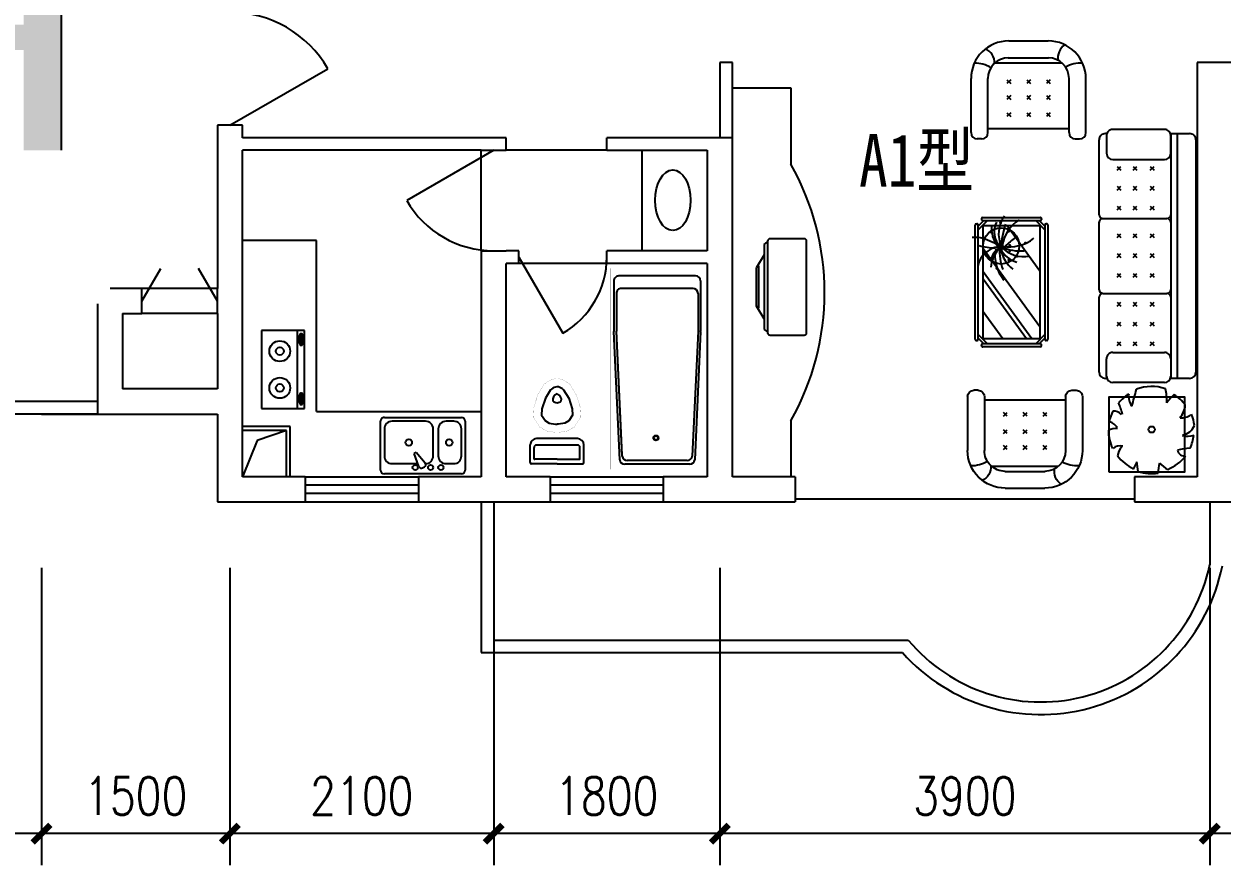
# Model space of a CAD drawing. Header units: millimetres. Extents: x 1363 to 57604, y 556 to 33802.
# Drawn here: x 29207 to 38744, y 12840 to 19538 of the extents above; entities that cross this region are included whole.
import ezdxf
from ezdxf.enums import TextEntityAlignment as Align

# ---------------------------------------------------------------- set-up
doc = ezdxf.new("R2010")
doc.units = ezdxf.units.MM
for name, color, linetype in [('GROUND', 2, 'Continuous'), ('PUB_DIM', 3, 'Continuous'), ('PUB_TEXT', 7, 'Continuous'), ('PUB_WINDW', 7, 'Continuous'), ('W', 3, 'Continuous'), ('WALL', 255, 'Continuous'), ('WINDOW', 2, 'Continuous'), ('家具', 151, 'Continuous')]:
    doc.layers.add(name, color=color, linetype=linetype)
doc.styles.add('DIM_FONT', font='SIMPLEX', dxfattribs={"width": 0.8})
doc.styles.add('SIMPLEX', font='SIMPLEX.SHX')
doc.styles.get("Standard").update_dxf_attribs({"font": 'arial.ttf'})
doc.styles.add('Z2', font='SimSun.ttf', dxfattribs={"width": 0.8})
doc.dimstyles.new('DIMN', dxfattribs={"dimtxt": 300, "dimasz": 1, "dimexe": 250, "dimexo": 300, "dimgap": 0.09, "dimtad": 1, "dimdec": 0, "dimzin": 0, "dimdsep": 46, "dimtxsty": 'DIM_FONT', "dimblk": '_DIMX', "dimcen": 0.09, "dimclrt": 7, "dimadec": 0, "dimazin": 0, "dimtfac": 1, "dimtdec": 0, "dimtix": 1, "dimtmove": 2, "dimatfit": 3, "dimldrblk": '_DIMX', "dimfxl": 1, "dimtolj": 1, "dimtzin": 0, "dimarcsym": 0})

# ---------------------------------------------------------------- blocks, each defined once
blk = doc.blocks.new('_DIMX')
at = {"const_width": 50}
blk.add_lwpolyline([(-70, -70), (70, 70)], dxfattribs=at)
blk = doc.blocks.new('*D38')
at = {"color": 0, "linetype": 'ByBlock', "transparency": 16777216}
for p, q in [((-98761, -6306.6), (-98761, -8674.6)), ((-95161, -6306.6), (-95161, -8674.6)), ((-95162, -8424.6), (-98760, -8424.6))]:
    blk.add_line(p, q, dxfattribs=at)
at = {"layer": 'DEFPOINTS', "color": 0, "linetype": 'ByBlock', "transparency": 16777216}
for p in [(-98761, -6006.6), (-95161, -6006.6), (-98761, -8424.6)]:
    blk.add_point(p, dxfattribs=at)
at = {"color": 0, "linetype": 'ByBlock', "transparency": 16777216, "rotation": 180}
blk.add_blockref('_DIMX', (-98761, -8424.6), dxfattribs=at)
at = {"color": 0, "linetype": 'ByBlock', "transparency": 16777216}
blk.add_blockref('_DIMX', (-95161, -8424.6), dxfattribs=at)
at = {"color": 7, "linetype": 'ByBlock', "transparency": 16777216, "insert": (-96961, -8124.6), "char_height": 300, "attachment_point": 5, "style": 'DIM_FONT'}
blk.add_mtext('\\A1;3600', dxfattribs=at)
blk = doc.blocks.new('*D41')
at = {"color": 0, "linetype": 'ByBlock', "transparency": 16777216}
for p, q in [((-95161, -6306.6), (-95161, -8674.6)), ((-93661, -6306.6), (-93661, -8674.6)), ((-93662, -8424.6), (-95160, -8424.6))]:
    blk.add_line(p, q, dxfattribs=at)
at = {"layer": 'DEFPOINTS', "color": 0, "linetype": 'ByBlock', "transparency": 16777216}
for p in [(-95161, -6006.6), (-93661, -6006.6), (-95161, -8424.6)]:
    blk.add_point(p, dxfattribs=at)
at = {"color": 0, "linetype": 'ByBlock', "transparency": 16777216}
for p, rotation in [((-95161, -8424.6), 179.9999999999997), ((-93661, -8424.6), 359.9999999999997)]:
    blk.add_blockref('_DIMX', p, dxfattribs=dict(at, rotation=rotation))
at = {"color": 7, "linetype": 'ByBlock', "transparency": 16777216, "insert": (-94411, -8124.6), "char_height": 300, "attachment_point": 5, "style": 'DIM_FONT'}
blk.add_mtext('\\A1;1500', dxfattribs=at)
blk = doc.blocks.new('*D36')
at = {"color": 0, "linetype": 'ByBlock', "transparency": 16777216}
for p, q in [((-91561, -6306.6), (-91561, -8674.6)), ((-89761, -6306.6), (-89761, -8674.6)), ((-89762, -8424.6), (-91560, -8424.6))]:
    blk.add_line(p, q, dxfattribs=at)
at = {"layer": 'DEFPOINTS', "color": 0, "linetype": 'ByBlock', "transparency": 16777216}
for p in [(-91561, -6006.6), (-89761, -6006.6), (-91561, -8424.6)]:
    blk.add_point(p, dxfattribs=at)
at = {"color": 0, "linetype": 'ByBlock', "transparency": 16777216}
for p, rotation in [((-91561, -8424.6), 179.9999999999997), ((-89761, -8424.6), 359.9999999999997)]:
    blk.add_blockref('_DIMX', p, dxfattribs=dict(at, rotation=rotation))
at = {"color": 7, "linetype": 'ByBlock', "transparency": 16777216, "insert": (-90661, -8124.6), "char_height": 300, "attachment_point": 5, "style": 'DIM_FONT'}
blk.add_mtext('\\A1;1800', dxfattribs=at)
blk = doc.blocks.new('*D37')
at = {"color": 0, "linetype": 'ByBlock', "transparency": 16777216}
for p, q in [((-85861, -6306.6), (-85861, -8674.6)), ((-82261, -6306.6), (-82261, -8674.6)), ((-82262, -8424.6), (-85860, -8424.6))]:
    blk.add_line(p, q, dxfattribs=at)
at = {"layer": 'DEFPOINTS', "color": 0, "linetype": 'ByBlock', "transparency": 16777216}
for p in [(-85861, -6006.6), (-82261, -6006.6), (-85861, -8424.6)]:
    blk.add_point(p, dxfattribs=at)
at = {"color": 0, "linetype": 'ByBlock', "transparency": 16777216, "rotation": 180}
blk.add_blockref('_DIMX', (-85861, -8424.6), dxfattribs=at)
at = {"color": 0, "linetype": 'ByBlock', "transparency": 16777216}
blk.add_blockref('_DIMX', (-82261, -8424.6), dxfattribs=at)
at = {"color": 7, "linetype": 'ByBlock', "transparency": 16777216, "insert": (-84061, -8124.6), "char_height": 300, "attachment_point": 5, "style": 'DIM_FONT'}
blk.add_mtext('\\A1;3600', dxfattribs=at)
blk = doc.blocks.new('*D39')
at = {"color": 0, "linetype": 'ByBlock', "transparency": 16777216}
for p, q in [((-89761, -6306.6), (-89761, -8674.6)), ((-85861, -6306.6), (-85861, -8674.6)), ((-85862, -8424.6), (-89760, -8424.6))]:
    blk.add_line(p, q, dxfattribs=at)
at = {"layer": 'DEFPOINTS', "color": 0, "linetype": 'ByBlock', "transparency": 16777216}
for p in [(-89761, -6006.6), (-85861, -6006.6), (-89761, -8424.6)]:
    blk.add_point(p, dxfattribs=at)
at = {"color": 0, "linetype": 'ByBlock', "transparency": 16777216, "rotation": 180}
blk.add_blockref('_DIMX', (-89761, -8424.6), dxfattribs=at)
at = {"color": 0, "linetype": 'ByBlock', "transparency": 16777216}
blk.add_blockref('_DIMX', (-85861, -8424.6), dxfattribs=at)
at = {"color": 7, "linetype": 'ByBlock', "transparency": 16777216, "insert": (-87811, -8124.6), "char_height": 300, "attachment_point": 5, "style": 'DIM_FONT'}
blk.add_mtext('\\A1;3900', dxfattribs=at)
blk = doc.blocks.new('*D40')
at = {"color": 0, "linetype": 'ByBlock', "transparency": 16777216}
for p, q in [((-93661, -6306.6), (-93661, -8674.6)), ((-91561, -6306.6), (-91561, -8674.6)), ((-91562, -8424.6), (-93660, -8424.6))]:
    blk.add_line(p, q, dxfattribs=at)
at = {"layer": 'DEFPOINTS', "color": 0, "linetype": 'ByBlock', "transparency": 16777216}
for p in [(-93661, -6006.6), (-91561, -6006.6), (-93661, -8424.6)]:
    blk.add_point(p, dxfattribs=at)
at = {"color": 0, "linetype": 'ByBlock', "transparency": 16777216}
for p, rotation in [((-93661, -8424.6), 179.9999999999997), ((-91561, -8424.6), 359.9999999999997)]:
    blk.add_blockref('_DIMX', p, dxfattribs=dict(at, rotation=rotation))
at = {"color": 7, "linetype": 'ByBlock', "transparency": 16777216, "insert": (-92611, -8124.6), "char_height": 300, "attachment_point": 5, "style": 'DIM_FONT'}
blk.add_mtext('\\A1;2100', dxfattribs=at)
blk = doc.blocks.new('M_C48GTF')
at = {"linetype": 'Continuous'}
for p, q in [((-157.2, 0), (157.2, 0)), ((-265.3, -174), (265.3, -174)), ((-160.3, -134), (160.3, -134)), ((-457.2, -730), (-457.2, -300)), ((-323.2, -730), (-323.2, -300)), ((323.2, -730), (323.2, -300)), ((457.2, -730), (457.2, -300)), ((323.2, -700), (-323.2, -700)), ((-373.2, -780), (-407.2, -780)), ((373.2, -780), (407.2, -780))]:
    blk.add_line(p, q, dxfattribs=at)
for p, q in [((-171.2, -308.6), (-141, -338.8)), ((-141, -308.6), (-171.2, -338.8)), ((-13.6, -308.6), (16.6, -338.8)), ((16.6, -308.6), (-13.6, -338.8)), ((144, -308.6), (174.2, -338.8)), ((174.2, -308.6), (144, -338.8)), ((-171.2, -435.6), (-141, -465.8)), ((-141, -435.6), (-171.2, -465.8)), ((-13.6, -435.6), (16.6, -465.8)), ((16.6, -435.6), (-13.6, -465.8)), ((144, -435.6), (174.2, -465.8)), ((174.2, -435.6), (144, -465.8)), ((-171.2, -572.8), (-141, -603)), ((-141, -572.8), (-171.2, -603)), ((16.6, -572.8), (-13.6, -603)), ((-13.6, -572.8), (16.6, -603)), ((144, -572.8), (174.2, -603)), ((174.2, -572.8), (144, -603))]:
    blk.add_line(p, q)
for centre, radius, start, end in [((-157.2, -300), 300, 90, 180), ((157.2, -300), 300, 0, 90), ((-157.2, -300), 166, 90, 180), ((157.2, -300), 166, 0, 90), ((-407.2, -730), 50, 180, 270), ((-373.2, -730), 50, 270, 0), ((373.2, -730), 50, 180, 270), ((407.2, -730), 50, 270, 0)]:
    blk.add_arc(centre, radius, start, end, dxfattribs=at)
for centre, radius, start, end in [((-387, -169.8), 116.2, 355.24204, 68.60342), ((363.2, -135.8), 129.2, 125.27543, 189.31408), ((-431.8, -439), 262.4, 59.47953, 89.74706), ((419.5, -439), 262.4, 87.53883, 118.25235)]:
    blk.add_arc(centre, radius, start, end)
at = {"style": 'DIM_FONT', "width": 0.8, "flags": 9}
for tag in ['YSIZE', 'XSIZE']:
    blk.add_attdef(tag, (0, 0), '', height=0.5, dxfattribs=at)
blk = doc.blocks.new('M_A12RWT')
blk.add_line((-0.5, 0.0286), (0.5, 0.0286))
blk = doc.blocks.new('_DBLK')
blk.add_line((-0.5, 0), (0, -0.866))
blk.add_arc((-0.5, 0), 1, 300, 0)
at = {"style": 'SIMPLEX', "flags": 9}
blk.add_attdef('A', text='', height=1, dxfattribs=at).set_placement((0, 1.5), align=Align.MIDDLE)
blk = doc.blocks.new('M_A5KDS')
for p, q in [((-0.5, 0), (-0.25, -0.433)), ((0.5, 0), (0.25, -0.433))]:
    blk.add_line(p, q)
blk = doc.blocks.new('M_E10')
for p, q in [((-740, -70), (-740, -680)), ((-700, -30), (-302.2, -30)), ((-640, -90), (-640, -660)), ((-600, -50), (-300, -50)), ((-300, -50), (694.6, -95.9)), ((-297.8, -30.2), (724.3, -76.1)), ((730, -135.6), (730, -614.4)), ((760, -115.9), (760, -634.1)), ((694.6, -654.1), (-300, -700)), ((684.7, -654.2), (-300, -700)), ((-700, -720), (-302.2, -720)), ((-600, -700), (-300, -700)), ((724.3, -673.9), (-297.8, -719.8))]:
    blk.add_line(p, q)
at = {"const_width": 1.5}
for points in [[(-800, 0), (800, 0)], [(-800, -750), (-800, 0)], [(800, 0), (800, -750)], [(800, -750), (-800, -750)]]:
    blk.add_lwpolyline(points, dxfattribs=at)
for radius in [20, 16]:
    blk.add_circle((550, -385.5), radius)
for centre, start, end in [((-700, -70), 90, 180), ((-600, -90), 90, 180), ((-302.2, -70), 83.79655, 90), ((720, -115.9), 0, 83.79655), ((690, -135.6), 0, 83.36749), ((-600, -660), 180, 270), ((690, -614.4), 276.63251, 0), ((720, -634.1), 276.20345, 0), ((-700, -680), 180, 270), ((-302.2, -680), 270, 276.20345)]:
    blk.add_arc(centre, 40, start, end)
at = {"width": 0.8, "flags": 9}
for tag in ['XSIZE', 'YSIZE']:
    blk.add_attdef(tag, (0, 0), '', height=0.5, dxfattribs=at)
blk = doc.blocks.new('M_E7')
for p, q in [((-10, 111.7), (-151.3, 111.7)), ((0, -101.7), (0, 101.7)), ((-201.3, 61.7), (-201.3, -265.1)), ((-149.8, 60.8), (-149.8, -264.1)), ((-41.4, 80.8), (-129.8, 80.8)), ((-36.4, -101.7), (-36.4, 75.8)), ((-36.4, -101.7), (-36.4, -279.1)), ((0, -101.7), (0, -305.1)), ((-41.4, -284.1), (-129.8, -284.1)), ((-10, -315.1), (-151.3, -315.1))]:
    blk.add_line(p, q)
at = {"const_width": 1}
for points in [[(-651.5, -24.2), (-636.8, -1.2), (-550.4, 50.7), (-450.5, 83.3), (-371.3, 88.4), (-294, 36.9), (-262.2, -17.7), (-251.9, -84.3), (-251.9, -101.7)], [(-650.7, -180.4), (-636.8, -202.2), (-550.4, -254.1), (-450.5, -286.7), (-371.3, -291.8), (-294, -240.3), (-262.2, -185.7), (-251.9, -119.1), (-251.9, -101.7)]]:
    blk.add_lwpolyline(points, dxfattribs=at)
for points in [[(-596.6, -59.2), (-590.1, -49.1), (-523.1, -8.9), (-438.1, 18.9), (-389.1, 22), (-342.7, -8.9), (-324.7, -39.9), (-317, -89.3), (-317, -101.7)], [(-595.8, -145.3), (-590.1, -154.2), (-523.1, -194.5), (-438.1, -222.3), (-389.1, -225.4), (-342.7, -194.5), (-324.7, -163.5), (-317, -114), (-317, -101.7)]]:
    blk.add_lwpolyline(points)
blk.add_lwpolyline([(-644.2, -14.8, 0.39866), (-642.7, -190.6, 0.39866)], format="xyb", dxfattribs=at)
for centre, radius, start, end in [((-151.3, 61.7), 50, 90, 180), ((-10, 101.7), 10, 0, 90), ((-129.8, 60.8), 20, 90, 180), ((-41.4, 75.8), 5, 0, 90), ((-550.8, -101.9), 62.6, 137.03811, 223.97897), ((-510.5, -114.3), 47.8, 77.26414, 164.66522), ((-541.2, -102.8), 54.1, 1.1332, 40.38164), ((-510.5, -89), 47.8, 195.33478, 282.73586), ((-541.2, -100.6), 54.1, 319.61836, 358.8668), ((-151.3, -265.1), 50, 180, 270), ((-129.8, -264.1), 20, 180, 270), ((-41.4, -279.1), 5, 270, 0), ((-10, -305.1), 10, 270, 0)]:
    blk.add_arc(centre, radius, start, end)
at = {"width": 0.8, "flags": 9}
for tag in ['XSIZE', 'YSIZE']:
    blk.add_attdef(tag, (0, 0), '', height=0.5, dxfattribs=at)
blk = doc.blocks.new('M_E29JIV')
at = {"color": 0, "linetype": 'ByBlock'}
for p, q in [((0, -306.8), (0, 306.8)), ((30.7, 337.5), (419.3, 337.5)), ((358, 306.8), (143.2, 306.8)), ((450, 306.8), (450, -306.8)), ((81.8, 245.5), (81.8, 40)), ((419.3, -20.5), (419.3, 245.5)), ((48.4, 2), (56.6, -12.3)), ((58.9, 31.4), (162.5, 70.2)), ((172.8, 52.5), (87.3, -17.8)), ((162.5, 70.2), (172.8, 52.5)), ((143.2, -81.8), (358, -81.8)), ((81.8, -184.1), (81.8, -245.5)), ((358, -122.7), (143.2, -122.7)), ((419.3, -245.5), (419.3, -184.1)), ((419.3, -337.5), (30.7, -337.5)), ((143.2, -306.8), (358, -306.8))]:
    blk.add_line(p, q, dxfattribs=at)
for centre, radius in [((250.6, 112.5), 25.6), ((51.1, 61.4), 20.5), ((51.1, -61.4), 20.5), ((51.1, -143.2), 20.5), ((250.6, -209.7), 25.6)]:
    blk.add_circle(centre, radius, dxfattribs=at)
for centre, radius, start, end in [((30.7, 306.8), 30.7, 90, 180), ((143.2, 245.5), 61.4, 90, 180), ((358, 245.5), 61.4, 0, 90), ((419.3, 306.8), 30.7, 0, 90), ((66.1, 12.3), 20.5, 110.53768, 210), ((74.3, -2), 20.5, 210, 309.46232), ((143.2, -20.5), 61.4, 180, 270), ((358, -20.5), 61.4, 270, 0), ((143.2, -184.1), 61.4, 90, 180), ((358, -184.1), 61.4, 0, 90), ((143.2, -245.5), 61.4, 180, 270), ((358, -245.5), 61.4, 270, 0), ((30.7, -306.8), 30.7, 180, 270), ((419.3, -306.8), 30.7, 270, 0)]:
    blk.add_arc(centre, radius, start, end, dxfattribs=at)
at = {"style": 'DIM_FONT', "width": 0.8, "flags": 9}
for tag in ['YSIZE', 'XSIZE']:
    blk.add_attdef(tag, (0, 0), '', height=0.5, dxfattribs=at)
blk = doc.blocks.new('_WBLK')
for p, q in [((-0.5, 0.5), (0.5, 0.5)), ((0.5, 0.167), (-0.5, 0.167)), ((0.5, -0.167), (-0.5, -0.167)), ((-0.5, -0.5), (0.5, -0.5))]:
    blk.add_line(p, q)
at = {"style": 'SIMPLEX', "flags": 9}
blk.add_attdef('A', text='', height=1, dxfattribs=at).set_placement((0, 1.5), align=Align.MIDDLE)
blk = doc.blocks.new('_E2ENZ')
at = {"layer": '家具'}
for p, q in [((155.7, 269.7), (-155.7, -269.7)), ((203.9, 241.8), (-107.5, -297.5)), ((140.6, 228.7), (108.2, 172.7)), ((122.6, 164.4), (155, 220.4)), ((155, 220.4), (140.6, 228.7)), ((452.3, 98.4), (155.7, 269.7)), ((168.4, 224.7), (158.2, 230.4)), ((108.2, 172.7), (122.6, 164.4)), ((121.5, 145.8), (112.4, 151.1)), ((140.9, -440.9), (452.3, 98.4)), ((-95.9, -180.9), (-128.3, -237)), ((-113.9, -245.3), (-81.5, -189.3)), ((-81.5, -189.3), (-95.9, -180.9)), ((-68.1, -184.9), (-78.3, -179.2)), ((-155.7, -269.7), (140.9, -440.9)), ((-128.3, -237), (-113.9, -245.3)), ((-115, -263.8), (-124.1, -258.6))]:
    blk.add_line(p, q, dxfattribs=at)
for points in [[(112.4, 151.1, 0.259034), (116.3, 151, 0.076276), (126.3, 158.5, 0.036515), (135.2, 169, 0.026615), (145.5, 184.8, 0.026615), (154.1, 201.7, 0.036515), (158.7, 214.6, 0.076276), (160.2, 227.1, 0.259034), (158.2, 230.4, 0.259034), (154.3, 230.5, 0.056762), (146.6, 225.2, 0.036515)], [(121.5, 145.8, 0.259034), (125.4, 145.8, 0.076276), (135.4, 153.3, 0.036515), (144.3, 163.8, 0.026615), (154.6, 179.6, 0.026615), (163.2, 196.4, 0.036515), (167.8, 209.4, 0.076276), (169.3, 221.8, 0.259034), (167.3, 225.2, 0.078462), (166.1, 225.6, 0.056762)], [(112.8, 170, 0.008736), (111.9, 166.9, 0.076276), (110.4, 154.4, 0.259034), (112.4, 151.1, 0.259034)], [(-124.1, -258.6, 0.259034), (-120.2, -258.6, 0.076276), (-110.2, -251.1, 0.036515), (-101.3, -240.6, 0.026615), (-91, -224.8, 0.026615), (-82.4, -208, 0.036515), (-77.8, -195, 0.076276), (-76.3, -182.5, 0.259034), (-78.3, -179.2, 0.259034), (-82.2, -179.1, 0.056762), (-89.9, -184.4, 0.036515)], [(-115, -263.8, 0.259034), (-111.1, -263.9, 0.076276), (-101.1, -256.4, 0.036515), (-92.2, -245.9, 0.026615), (-81.9, -230, 0.026615), (-73.3, -213.2, 0.036515), (-68.7, -200.2, 0.076276), (-67.2, -187.8, 0.259034), (-69.2, -184.4, 0.078462), (-70.4, -184, 0.056762)], [(-123.7, -239.6, 0.008736), (-124.6, -242.8, 0.076276), (-126.1, -255.2, 0.259034), (-124.1, -258.6, 0.259034)]]:
    blk.add_lwpolyline(points, format="xyb", dxfattribs=at)
for centre, radius in [((243.8, 28.2), 82.5), ((243.8, 28.2), 31.6), ((97.5, -225.2), 82.5), ((97.5, -225.2), 31.6)]:
    blk.add_circle(centre, radius, dxfattribs=at)
at = {"style": 'DIM_FONT', "width": 0.8, "flags": 9}
for tag in ['YSIZE', 'XSIZE']:
    blk.add_attdef(tag, (0, 0), '', height=0.5, dxfattribs=at)
blk = doc.blocks.new('_C6BOA')
for p, q in [((-230.9, 156.1), (-146.8, 208.4)), ((-158.7, 192.4), (122.5, 192.4)), ((-146.8, 208.4), (110.7, 208.4)), ((194.7, 156.1), (110.7, 208.4)), ((-338.1, 117.5), (-338.1, -109.2)), ((285.9, 133.5), (-322.1, 133.5)), ((-300.5, 156.1), (-316.5, 133.5)), ((264.4, 156.1), (-300.5, 156.1)), ((264.4, 156.1), (280.4, 133.5)), ((301.9, -109.2), (301.9, 117.5)), ((-322.1, -125.2), (285.9, -125.2))]:
    blk.add_line(p, q)
for centre, start, end in [((-322.1, 117.5), 90, 180), ((285.9, 117.5), 0, 90), ((-322.1, -109.2), 180, 270), ((285.9, -109.2), 270, 0)]:
    blk.add_arc(centre, 16, start, end)
at = {"style": 'DIM_FONT', "width": 0.8, "flags": 9}
for tag in ['YSIZE', 'XSIZE']:
    blk.add_attdef(tag, (0, 0), '', height=0.5, dxfattribs=at)
blk = doc.blocks.new('M_C57NTX')
for p, q in [((-435.8, 293.4), (473.1, 293.4)), ((-496.3, -226.1), (-496.3, 232.8)), ((-486.3, 242.8), (-481.3, 242.8)), ((-427.3, 268.4), (-471.3, 224.4)), ((-399, 268.4), (-471.3, 196.1)), ((-471.3, -226.1), (-471.3, 232.8)), ((-445.8, 283.4), (-445.8, 278.4)), ((-435.8, 268.4), (473.1, 268.4)), ((-431.3, 72.4), (-216.6, 228.4)), ((-431.3, -116.3), (43.1, 228.4)), ((-431.3, -159.2), (102.3, 228.4)), ((-336.1, -221.6), (283.4, 228.4)), ((436.4, 268.4), (508.7, 196.1)), ((464.7, 268.4), (508.7, 224.4)), ((483.1, 283.4), (483.1, 278.4)), ((508.7, 232.8), (508.7, -226.1)), ((523.7, 242.8), (518.7, 242.8)), ((533.7, 232.8), (533.7, -226.1)), ((106, -221.6), (468.7, 41.8)), ((-399, -261.6), (-471.3, -189.3)), ((436.4, -261.6), (508.7, -189.3)), ((-486.3, -236.1), (-481.3, -236.1)), ((-427.3, -261.6), (-471.3, -217.6)), ((-445.8, -276.6), (-445.8, -271.6)), ((473.1, -261.6), (-435.8, -261.6)), ((464.7, -261.6), (508.7, -217.6)), ((483.1, -276.6), (483.1, -271.6)), ((523.7, -236.1), (518.7, -236.1)), ((473.1, -286.6), (-435.8, -286.6))]:
    blk.add_line(p, q)
blk.add_lwpolyline([(-431.3, -221.6), (-431.3, 228.4), (468.7, 228.4), (468.7, -221.6)], close=True)
at = {"const_width": 12}
for points in [[(123.4, 119.9, 1), (135.4, 119.9, 1)], [(225.1, 149.5, 1), (237.1, 149.5, 1)], [(252.6, 126.5, 1), (264.6, 126.5, 1)], [(277.3, 83.6, 1), (289.3, 83.6, 1)], [(288.3, 106.6, 1), (300.3, 106.6, 1)], [(293.8, 93.5, 1), (305.8, 93.5, 1)], [(307.5, 86.9, 1), (319.5, 86.9, 1)], [(409.3, 162.8, 1), (421.3, 162.8, 1)], [(486.2, 90.2, 1), (498.2, 90.2, 1)], [(189.4, 24.2, 1), (201.4, 24.2, 1)], [(263.6, 17.6, 1), (275.6, 17.6, 1)], [(296.6, 73.7, 1), (308.6, 73.7, 1)], [(304.8, 17.6, 1), (316.8, 17.6, 1)], [(417.5, 27.5, 1), (429.5, 27.5, 1)], [(219.6, -38.5, 1), (231.6, -38.5, 1)], [(324.1, -107.7, 1), (336.1, -107.7, 1)]]:
    blk.add_lwpolyline(points, format="xyb", close=True, dxfattribs=at)
blk.add_circle((307.6, 86), 144.3)
for centre, radius, start, end in [((-435.8, 283.4), 10, 90, 180), ((156.2, 293.1), 219.3, 342.94564, 6.48138), ((473.1, 283.4), 10, 0, 90), ((-486.3, 232.8), 10, 90, 180), ((-481.3, 232.8), 10, 0, 90), ((-435.8, 278.4), 10, 180, 270), ((108.6, 83.2), 192.6, 6.99045, 78.02836), ((781.4, 125.5), 489.9, 163.85612, 179.11051), ((-394.7, 504.4), 810.4, 328.98728, 340.36101), ((473.1, 278.4), 10, 270, 0), ((518.7, 232.8), 10, 90, 180), ((523.7, 232.8), 10, 0, 90), ((228, -157.3), 292.8, 78.55155, 130.98153), ((279.7, -402.1), 502.4, 88.32856, 108.729), ((110, -88), 258.8, 48.7581, 83.8624), ((175.6, 42.4), 126.2, 28.89012, 78.45792), ((421.1, -27.3), 168.8, 62.99086, 135.91017), ((404.5, -127.5), 234.4, 53.32313, 115.76326), ((448, -69.4), 232.8, 85.87406, 126.95584), ((343.6, -193.6), 291.3, 103.04524, 139.77663), ((363.8, -83.6), 190.4, 114.09558, 166.29534), ((481.8, -98.4), 259.7, 134.48606, 189.37622), ((613.2, -62), 345.5, 155.08876, 185.96372), ((267.2, -554.8), 642.2, 70.5249, 87.82437), ((624, 27.5), 325.2, 171.24958, 218.23328), ((-1013.4, -1156.3), 1790, 39.04877, 42.6799), ((268.8, -207.6), 287.3, 31.31505, 82.13779), ((-486.3, -226.1), 10, 180, 270), ((-481.3, -226.1), 10, 270, 0), ((-435.8, -271.6), 10, 90, 180), ((-435.8, -276.6), 10, 180, 270), ((473.1, -271.6), 10, 0, 90), ((473.1, -276.6), 10, 270, 0), ((518.7, -226.1), 10, 180, 270), ((523.7, -226.1), 10, 270, 0)]:
    blk.add_arc(centre, radius, start, end)
at = {"style": 'DIM_FONT', "width": 0.8, "flags": 9}
for tag in ['YSIZE', 'XSIZE']:
    blk.add_attdef(tag, (0, 0), '', height=0.5, dxfattribs=at)
blk = doc.blocks.new('M_C56KIS')
for p, q in [((61.7, 318.4), (71.9, 242.2)), ((71.9, 242.2), (100.9, 299.1)), ((100.9, 299.1), (100.9, 299.1))]:
    blk.add_line(p, q)
blk.add_lwpolyline([(293.5, 324.8), (293.5, -275.2), (-306.5, -275.2), (-306.5, 324.8)], close=True)
blk.add_circle((-45.6, -15.7), 24.7)
for centre, radius, start, end in [((-45.5, -12.3), 339.7, 112.0103, 142.63916), ((-371.3, -21.6), 380.2, 45.97817, 58.53147), ((-666.1, 364.7), 570.3, 348.57282, 356.66489), ((-45.5, -12.3), 347.7, 72.04261, 98.475), ((-45.5, -12.3), 341.3, 37.27508, 64.82454), ((-307.3, 139.4), 56.5, 8.94104, 100.01075), ((82.2, 215.4), 145.4, 319.72033, 351.71513), ((-45.5, -12.3), 338.2, 154.34983, 173.03562), ((-402.3, 850.1), 717.9, 274.14646, 282.12381), ((206.6, 198.5), 84.2, 254.85549, 310.96), ((-45.5, -12.3), 344.9, 0.53215, 25.58564), ((-277.2, -87.6), 115.3, 97.39115, 159.69517), ((-332.4, -104.8), 142.8, 71.80085, 110.59915), ((-45.5, -12.3), 341.7, 185.92362, 201.5277), ((241, 101.5), 125.1, 263.27749, 297.81284), ((333.1, 45), 130.8, 215.38683, 249.7411), ((-45.5, -12.3), 343.9, 334.07665, 348.90213), ((-287, -214.4), 105.9, 81.83138, 131.82782), ((-119.4, -230.2), 194.5, 141.65823, 174.30928), ((1198.9, 166.7), 1057.6, 196.63975, 201.90994), ((262.1, -63.1), 99.6, 227.04539, 270.96505), ((-45.5, -12.3), 333.1, 216.59404, 237.44638), ((-456.1, -26.3), 353.3, 310.85359, 325.19299), ((258.5, -243.2), 424.8, 177.9455, 193.21463), ((1320, -610.6), 1273.6, 161.28649, 167.54511), ((-13.5, -284.1), 151.3, 354.73226, 32.8544), ((-45.5, -12.3), 339.1, 302.60984, 320.67525), ((-45.5, -12.3), 345.8, 251.53073, 290.62997)]:
    blk.add_arc(centre, radius, start, end)
at = {"style": 'DIM_FONT', "width": 0.8, "flags": 9}
for tag in ['YSIZE', 'XSIZE']:
    blk.add_attdef(tag, (0, 0), '', height=0.5, dxfattribs=at)
blk = doc.blocks.new('M_C46QQU')
for p, q in [((-925, 770), (-326.8, 770)), ((-268.7, 770), (268.7, 770)), ((326.8, 770), (925, 770)), ((-975, 711.1), (-975, 720)), ((-958.4, 711.1), (-817.8, 711.1)), ((-297.8, 740), (-297.8, 230)), ((297.8, 740), (297.8, 230)), ((958.4, 711.1), (817.8, 711.1)), ((975, 711.1), (975, 720)), ((-1008.4, 250), (-1008.4, 661.1)), ((-767.8, 661.1), (-767.8, 250)), ((-713.4, 626.7), (-683.2, 596.5)), ((-683.2, 626.7), (-713.4, 596.5)), ((-555.8, 626.7), (-525.6, 596.5)), ((-525.6, 626.7), (-555.8, 596.5)), ((-398.2, 626.7), (-368, 596.5)), ((-368, 626.7), (-398.2, 596.5)), ((-138, 626.7), (-168.2, 596.5)), ((-168.2, 626.7), (-138, 596.5)), ((19.6, 626.7), (-10.6, 596.5)), ((-10.6, 626.7), (19.6, 596.5)), ((177.1, 626.7), (147, 596.5)), ((147, 626.7), (177.1, 596.5)), ((368, 626.7), (398.2, 596.5)), ((398.2, 626.7), (368, 596.5)), ((525.6, 626.7), (555.8, 596.5)), ((555.8, 626.7), (525.6, 596.5)), ((683.2, 626.7), (713.4, 596.5)), ((713.4, 626.7), (683.2, 596.5)), ((767.8, 661.1), (767.8, 250)), ((1008.4, 250), (1008.4, 661.1)), ((-713.4, 499.7), (-683.2, 469.5)), ((-683.2, 499.7), (-713.4, 469.5)), ((-555.8, 499.7), (-525.6, 469.5)), ((-525.6, 499.7), (-555.8, 469.5)), ((-398.2, 499.7), (-368, 469.5)), ((-368, 499.7), (-398.2, 469.5)), ((-138, 499.7), (-168.2, 469.5)), ((-168.2, 499.7), (-138, 469.5)), ((19.6, 499.7), (-10.6, 469.5)), ((-10.6, 499.7), (19.6, 469.5)), ((177.1, 499.7), (147, 469.5)), ((147, 499.7), (177.1, 469.5)), ((368, 499.7), (398.2, 469.5)), ((398.2, 499.7), (368, 469.5)), ((525.6, 499.7), (555.8, 469.5)), ((555.8, 499.7), (525.6, 469.5)), ((683.2, 499.7), (713.4, 469.5)), ((713.4, 499.7), (683.2, 469.5)), ((-713.4, 362.5), (-683.2, 332.3)), ((-683.2, 362.5), (-713.4, 332.3)), ((-525.6, 362.5), (-555.8, 332.3)), ((-555.8, 362.5), (-525.6, 332.3)), ((-398.2, 362.5), (-368, 332.3)), ((-368, 362.5), (-398.2, 332.3)), ((-138, 362.5), (-168.2, 332.3)), ((-168.2, 362.5), (-138, 332.3)), ((-10.6, 362.5), (19.6, 332.3)), ((19.6, 362.5), (-10.6, 332.3)), ((177.1, 362.5), (147, 332.3)), ((147, 362.5), (177.1, 332.3)), ((368, 362.5), (398.2, 332.3)), ((398.2, 362.5), (368, 332.3)), ((555.8, 362.5), (525.6, 332.3)), ((525.6, 362.5), (555.8, 332.3)), ((683.2, 362.5), (713.4, 332.3)), ((713.4, 362.5), (683.2, 332.3)), ((-975, 50), (-975, 202.8)), ((975, 200), (-975, 200)), ((-817.8, 200), (-958.4, 200)), ((817.8, 200), (958.4, 200)), ((975, 200), (975, 50)), ((975, 150), (-975, 150)), ((925, 0), (-925, 0))]:
    blk.add_line(p, q)
for centre, radius, start, end in [((-925, 720), 50, 90, 180), ((-327.8, 740), 30, 360, 90), ((-267.8, 740), 30, 90, 180), ((267.8, 740), 30, 0, 90), ((327.8, 740), 30, 90, 180), ((925, 720), 50, 360, 90), ((-958.4, 661.1), 50, 90, 180), ((-817.8, 661.1), 50, 0, 90), ((817.8, 661.1), 50, 90, 180), ((958.4, 661.1), 50, 0, 90), ((-958.4, 250), 50, 180, 270), ((-817.8, 250), 50, 270, 0), ((-327.8, 230), 30, 270, 0), ((-267.8, 230), 30, 180, 270), ((267.8, 230), 30, 270, 360), ((327.8, 230), 30, 180, 270), ((817.8, 250), 50, 180, 270), ((958.4, 250), 50, 270, 0), ((-925, 50), 50, 180, 270), ((925, 50), 50, 270, 0)]:
    blk.add_arc(centre, radius, start, end)
at = {"style": 'DIM_FONT', "width": 0.8, "flags": 9}
for tag in ['YSIZE', 'XSIZE']:
    blk.add_attdef(tag, (0, 0), '', height=0.5, dxfattribs=at)
blk = doc.blocks.new('1T4F32深院')
at = {"layer": 'W'}
blk.add_hatch(color=256, dxfattribs=at).paths.add_polyline_path([(20025.4, -13516.3), (21483.3, -13516.3), (22378.8, -14033.3), (22951, -14363.7), (22998.2, -14363.7), (22998.2, -17333.3), (22998.2, -18333.3), (22698.2, -18333.3), (22698.2, -17533.3), (22539, -17533.3), (22539, -17333.3), (22698.2, -17333.3), (22698.2, -16516.3), (22698.2, -14564.2), (21408.2, -13819.4), (21408.2, -13816.3), (21102.9, -13816.3), (20025.4, -13816.3)])
at = {"layer": 'GROUND'}
for p, q in [((26339.7, -19133.3), (26339.7, -18333.3)), ((27339.7, -19233.3), (26639.7, -19233.3)), ((24239.7, -19433.3), (23639.7, -19433.3)), ((24239.7, -19633.3), (23639.7, -19633.3))]:
    blk.add_line(p, q, dxfattribs=at)
at = {"layer": 'W'}
for p, q in [((28239.7, -17633.3), (28239.7, -18233.3)), ((28339.7, -17633.3), (28239.7, -17633.3)), ((28339.7, -18233.3), (28339.7, -17633.3)), ((27339.7, -18333.3), (26539.7, -18333.3)), ((23285.9, -20333.3), (22511, -20333.3)), ((23285.9, -20433.3), (22541, -20433.3)), ((26339.7, -21133.3), (26339.7, -22333.3)), ((26439.7, -21133.3), (26439.7, -22233.3)), ((32139.7, -21133.3), (32139.7, -21632.9)), ((26439.7, -22233.3), (29739.7, -22233.3)), ((26339.7, -22333.3), (29694, -22333.3))]:
    blk.add_line(p, q, dxfattribs=at)
for radius, start, end in [(1474.3, 221.72266, 348.61882), (1374.3, 219.8805, 348.21062)]:
    blk.add_arc((30794.4, -21352.1), radius, start, end, dxfattribs=at)
at = {"layer": 'WALL'}
for p, q in [((22999, -17333.3), (22999, -14363.7)), ((22999, -18333.3), (22999, -17333.3)), ((32039.7, -17633.3), (32039.7, -20933.3)), ((32339.7, -17633.3), (32039.7, -17633.3)), ((24239.7, -18133.3), (24239.7, -19433.3)), ((24439.7, -18133.3), (24239.7, -18133.3)), ((24439.7, -18233.3), (24439.7, -18133.3)), ((26539.7, -18233.3), (24439.7, -18233.3)), ((26539.7, -18333.3), (26539.7, -18233.3)), ((28339.7, -18233.3), (27339.7, -18233.3)), ((27339.7, -18333.3), (27339.7, -18233.3)), ((28339.7, -20933.3), (28339.7, -18233.3)), ((24439.7, -20933.3), (24439.7, -18333.3)), ((26339.7, -18333.3), (24439.7, -18333.3)), ((26339.7, -18333.3), (26339.7, -18333.3)), ((26339.7, -18333.3), (26539.7, -18333.3)), ((26539.7, -18333.3), (26539.7, -18333.3)), ((27339.7, -18333.3), (28139.7, -18333.3)), ((28139.7, -18333.3), (28139.7, -19133.3)), ((26339.7, -19133.3), (26339.7, -20933.3)), ((26339.7, -19133.3), (26539.7, -19133.3)), ((26639.7, -19133.3), (26539.7, -19133.3)), ((26639.7, -19233.3), (26639.7, -19133.3)), ((28139.7, -19133.3), (27339.7, -19133.3)), ((27339.7, -19233.3), (27339.7, -19133.3)), ((26539.7, -20933.3), (26539.7, -19233.3)), ((26639.7, -19233.3), (26539.7, -19233.3)), ((28139.7, -19233.3), (27339.7, -19233.3)), ((28139.7, -19233.3), (28139.7, -20933.3)), ((23639.7, -19433.3), (23385.9, -19433.3)), ((23639.7, -19633.3), (23639.7, -19433.3)), ((24239.7, -19633.3), (24239.7, -19433.3)), ((23285.9, -19555.1), (23285.9, -20433.3)), ((23485.9, -19633.3), (23485.9, -20233.3)), ((23485.9, -19633.3), (23639.7, -19633.3)), ((24239.7, -19633.3), (24239.7, -20233.3)), ((24239.7, -20233.3), (23485.9, -20233.3)), ((22839.7, -20433.3), (24239.7, -20433.3)), ((24239.7, -20433.3), (24239.7, -21133.3)), ((24939.7, -20933.3), (24439.7, -20933.3)), ((24939.7, -20933.3), (24939.7, -21133.3)), ((26339.7, -20933.3), (25839.7, -20933.3)), ((25839.7, -20933.3), (25839.7, -21133.3)), ((26889.7, -20933.3), (26539.7, -20933.3)), ((26889.7, -20933.3), (26889.7, -21133.3)), ((28139.7, -20933.3), (27789.7, -20933.3)), ((27789.7, -20933.3), (27789.7, -21133.3)), ((28839.7, -20933.3), (28339.7, -20933.3)), ((28839.7, -20933.3), (28839.7, -21133.3)), ((31539.7, -20933.3), (31539.7, -21133.3)), ((32039.7, -20933.3), (31539.7, -20933.3)), ((24239.7, -21133.3), (24939.7, -21133.3)), ((25839.7, -21133.3), (26889.7, -21133.3)), ((27789.7, -21133.3), (28839.7, -21133.3)), ((31539.7, -21133.3), (33039.7, -21133.3))]:
    blk.add_line(p, q, dxfattribs=at)
at = {"layer": 'WINDOW'}
for p, q in [((24819.7, -20533.3), (24439.7, -20533.3)), ((24789.7, -20563.3), (24439.7, -20563.3)), ((24789.7, -20563.3), (24557.4, -20643.8)), ((24789.7, -20933.3), (24789.7, -20563.3)), ((24819.7, -20933.3), (24819.7, -20533.3)), ((24557.4, -20643.8), (24439.7, -20933.3))]:
    blk.add_line(p, q, dxfattribs=at)
at = {"layer": '家具'}
for p, q in [((28348.4, -17835.6), (28804.2, -17835.6)), ((28804.2, -17835.6), (28804.2, -18442.8)), ((27618.4, -18333.3), (27618.4, -19133.3)), ((25028.6, -19050.2), (24439.7, -19050.2)), ((25028.6, -20412.6), (25028.6, -19050.2)), ((25028.6, -20412.6), (26339.7, -20412.6)), ((28804.2, -20487.9), (28804.2, -20933.3))]:
    blk.add_line(p, q, dxfattribs=at)
blk.add_arc((26997.9, -19465.4), 2075.6, 330.48449, 29.51551, dxfattribs=at)
blk.add_ellipse((27866, -18731.1), major_axis=(0, -241.3), ratio=0.585745, dxfattribs=at)
at = {"layer": 'WINDOW'}
for name, p, xscale, yscale, zscale, rotation in [('_DBLK', (24339.7, -17683.3), 900, 900, 900, 90), ('_DBLK', (26439.7, -18733.3), -800, -800, 800, 90), ('_WBLK', (25389.7, -21033.3), -900, 200, 900, 180), ('_WBLK', (27339.7, -21033.3), -900, 199.999999999999, 900, 180)]:
    blk.add_blockref(name, p, dxfattribs=dict(at, xscale=xscale, yscale=yscale, zscale=zscale, rotation=rotation))
for name, p, xscale, yscale, zscale in [('_DBLK', (26989.7, -19183.3), 700, 700, 700), ('M_A5KDS', (23939.7, -19533.3), 600, -600, 600), ('M_A12RWT', (30189.7, -21033.3), -2700, -2700, 2700)]:
    blk.add_blockref(name, p, dxfattribs=dict(at, xscale=xscale, yscale=yscale, zscale=zscale))
at = {"layer": '家具'}
blk.add_blockref('M_C48GTF', (30696.2, -17462.3), dxfattribs=at)
for name, p, rotation in [('M_C46QQU', (32028.9, -19175), 89.99999999999648), ('M_C57NTX', (30565.2, -19402), 90.00000000000071), ('M_E10', (28116.3, -20073.5), 270), ('_E2ENZ', (24934, -20079.1), 210.0000000000095), ('M_E7', (27045.3, -20830.4), 269.9999999999965), ('M_C56KIS', (31631.7, -20572.2), 180.0000000000008), ('M_E29JIV', (25876, -20910.3), 89.99999999999962)]:
    blk.add_blockref(name, p, dxfattribs=dict(at, rotation=rotation))
at = {"layer": '家具', "xscale": 1.2, "yscale": 1.2, "zscale": 1.2, "rotation": 90.00000000000007}
blk.add_blockref('_C6BOA', (28780.3, -19399.4), dxfattribs=at)
at = {"layer": '家具', "xscale": -1, "rotation": 180.0000000000008}
blk.add_blockref('M_C48GTF', (30668.6, -21023.7), dxfattribs=at)
at = {"layer": 'PUB_TEXT', "style": 'Z2', "width": 0.8}
blk.add_text('A1型', height=420, rotation=360, dxfattribs=at).set_placement((29347.6, -18623.3))
at = {"layer": 'PUB_DIM'}
for p1, p2, picture, middle in [((22839.7, -21356.9), (19239.7, -21356.9), '*D38', (21039.7, -23474.9)), ((24339.7, -21356.9), (22839.7, -21356.9), '*D41', (23589.7, -23474.9)), ((26439.7, -21356.9), (24339.7, -21356.9), '*D40', (25389.7, -23474.9)), ((28239.7, -21356.9), (26439.7, -21356.9), '*D36', (27339.7, -23474.9)), ((32139.7, -21356.9), (28239.7, -21356.9), '*D39', (30189.7, -23474.9)), ((35739.7, -21356.9), (32139.7, -21356.9), '*D37', (33939.7, -23474.9))]:
    dim = blk.add_aligned_dim(p1=p1, p2=p2, distance=2418, dimstyle='DIMN', dxfattribs=at)
    dim.commit()
    dim.dimension.update_dxf_attribs({"geometry": picture, "text_midpoint": middle, "insert": (118000.7, -15350.3)})

msp = doc.modelspace()

# ---------------------------------------------------------------- block references
at = {"layer": 'PUB_WINDW'}
msp.add_blockref('1T4F32深院', (6506.8, 36864.9), dxfattribs=at)

doc.saveas('drawing.dxf')
